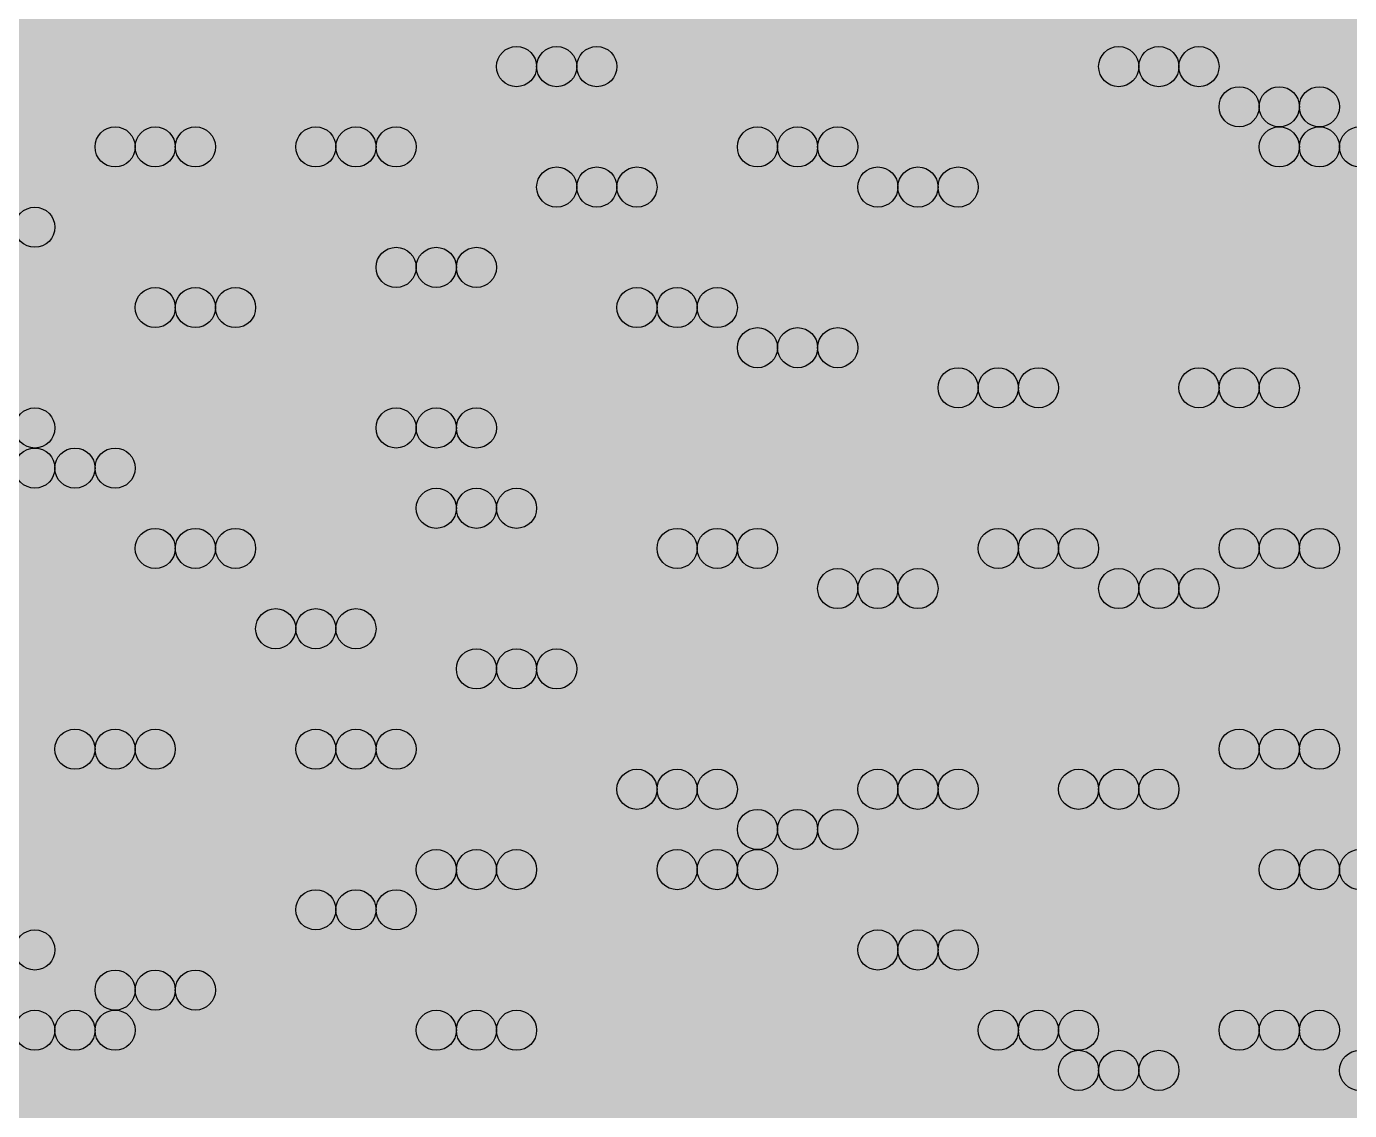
# Model space of a CAD drawing. Header units: millimetres. Extents: x 0 to 137, y 0 to 37.
# Drawn here: x 129.662 to 130.499, y 5.613 to 6.299 of the extents above; entities that cross this region are included whole.
import ezdxf

# ---------------------------------------------------------------- set-up
doc = ezdxf.new("R2010")
doc.units = ezdxf.units.MM
doc.layers.add('TopLayer', color=1, linetype='Continuous')
doc.layers.add('TopSolder', color=216, linetype='Continuous')

msp = doc.modelspace()

# ---------------------------------------------------------------- hatches: boundary and pattern name
at = {"layer": 'TopLayer'}
for points in [[(129.4638, 6.2865), (129.4638, 6.3119), (130.7846, 6.3119), (130.7846, 6.2865)], [(129.6416, 6.2611), (129.6416, 6.2865), (129.9972, 6.2865), (129.9972, 6.2611)], [(130.0226, 6.2611), (130.0226, 6.2865), (130.3782, 6.2865), (130.3782, 6.2611)], [(130.4036, 6.2611), (130.4036, 6.2865), (130.9878, 6.2865), (130.9878, 6.2611)], [(129.2606, 6.2357), (129.2606, 6.2611), (130.4544, 6.2611), (130.4544, 6.2357)], [(130.4798, 6.2357), (130.4798, 6.2611), (130.8862, 6.2611), (130.8862, 6.2357)], [(129.286, 6.2103), (129.286, 6.2357), (129.7432, 6.2357), (129.7432, 6.2103)], [(129.7686, 6.2103), (129.7686, 6.2357), (129.8702, 6.2357), (129.8702, 6.2103)], [(129.8956, 6.2103), (129.8956, 6.2357), (130.1496, 6.2357), (130.1496, 6.2103)], [(130.175, 6.2103), (130.175, 6.2357), (130.4798, 6.2357), (130.4798, 6.2103)], [(129.4892, 6.1849), (129.4892, 6.2103), (130.0226, 6.2103), (130.0226, 6.1849)], [(130.048, 6.1849), (130.048, 6.2103), (130.2258, 6.2103), (130.2258, 6.1849)], [(130.2512, 6.1849), (130.2512, 6.2103), (131.4196, 6.2103), (131.4196, 6.1849)], [(129.667, 6.1595), (129.667, 6.1849), (130.5814, 6.1849), (130.5814, 6.1595)], [(129.5908, 6.1341), (129.5908, 6.1595), (129.921, 6.1595), (129.921, 6.1341)], [(129.9464, 6.1341), (129.9464, 6.1595), (130.7592, 6.1595), (130.7592, 6.1341)], [(129.3114, 6.1087), (129.3114, 6.1341), (129.7686, 6.1341), (129.7686, 6.1087)], [(129.794, 6.1087), (129.794, 6.1341), (130.0734, 6.1341), (130.0734, 6.1087)], [(130.0988, 6.1087), (130.0988, 6.1341), (130.6322, 6.1341), (130.6322, 6.1087)], [(129.3876, 6.0833), (129.3876, 6.1087), (130.1496, 6.1087), (130.1496, 6.0833)], [(130.175, 6.0833), (130.175, 6.1087), (132.4356, 6.1087), (132.4356, 6.0833)], [(129.032, 6.0579), (129.032, 6.0833), (130.2766, 6.0833), (130.2766, 6.0579)], [(130.302, 6.0579), (130.302, 6.0833), (130.429, 6.0833), (130.429, 6.0579)], [(130.4544, 6.0579), (130.4544, 6.0833), (130.9624, 6.0833), (130.9624, 6.0579)], [(129.667, 6.0325), (129.667, 6.0579), (129.921, 6.0579), (129.921, 6.0325)], [(129.9464, 6.0325), (129.9464, 6.0579), (131.2164, 6.0579), (131.2164, 6.0325)], [(128.6764, 6.0071), (128.6764, 6.0325), (129.6924, 6.0325), (129.6924, 6.0071)], [(129.7178, 6.0071), (129.7178, 6.0325), (130.81, 6.0325), (130.81, 6.0071)], [(128.524, 5.9817), (128.524, 6.0071), (129.9464, 6.0071), (129.9464, 5.9817)], [(129.9718, 5.9817), (129.9718, 6.0071), (131.5212, 6.0071), (131.5212, 5.9817)], [(129.54, 5.9563), (129.54, 5.9817), (129.7686, 5.9817), (129.7686, 5.9563)], [(129.794, 5.9563), (129.794, 5.9817), (130.0988, 5.9817), (130.0988, 5.9563)], [(130.1242, 5.9563), (130.1242, 5.9817), (130.302, 5.9817), (130.302, 5.9563)], [(130.3274, 5.9563), (130.3274, 5.9817), (130.4544, 5.9817), (130.4544, 5.9563)], [(130.4798, 5.9563), (130.4798, 5.9817), (130.8862, 5.9817), (130.8862, 5.9563)], [(129.4638, 5.9309), (129.4638, 5.9563), (130.2004, 5.9563), (130.2004, 5.9309)], [(130.2258, 5.9309), (130.2258, 5.9563), (130.3782, 5.9563), (130.3782, 5.9309)], [(130.4036, 5.9309), (130.4036, 5.9563), (130.556, 5.9563), (130.556, 5.9309)], [(128.5748, 5.9055), (128.5748, 5.9309), (129.8448, 5.9309), (129.8448, 5.9055)], [(129.8702, 5.9055), (129.8702, 5.9309), (132.334, 5.9309), (132.334, 5.9055)], [(129.3114, 5.8801), (129.3114, 5.9055), (129.9718, 5.9055), (129.9718, 5.8801)], [(129.9972, 5.8801), (129.9972, 5.9055), (130.7592, 5.9055), (130.7592, 5.8801)], [(129.6416, 5.8547), (129.6416, 5.8801), (131.5466, 5.8801), (131.5466, 5.8547)], [(128.6256, 5.8293), (128.6256, 5.8547), (129.7178, 5.8547), (129.7178, 5.8293)], [(129.7432, 5.8293), (129.7432, 5.8547), (129.8702, 5.8547), (129.8702, 5.8293)], [(129.8956, 5.8293), (129.8956, 5.8547), (130.4544, 5.8547), (130.4544, 5.8293)], [(130.4798, 5.8293), (130.4798, 5.8547), (132.207, 5.8547), (132.207, 5.8293)], [(128.651, 5.8039), (128.651, 5.8293), (130.0734, 5.8293), (130.0734, 5.8039)], [(130.0988, 5.8039), (130.0988, 5.8293), (130.2258, 5.8293), (130.2258, 5.8039)], [(130.2512, 5.8039), (130.2512, 5.8293), (130.3528, 5.8293), (130.3528, 5.8039)], [(130.3782, 5.8039), (130.3782, 5.8293), (130.6068, 5.8293), (130.6068, 5.8039)], [(128.905, 5.7785), (128.905, 5.8039), (130.1496, 5.8039), (130.1496, 5.7785)], [(130.175, 5.7785), (130.175, 5.8039), (130.6576, 5.8039), (130.6576, 5.7785)], [(129.3622, 5.7531), (129.3622, 5.7785), (129.9464, 5.7785), (129.9464, 5.7531)], [(129.9718, 5.7531), (129.9718, 5.7785), (130.0988, 5.7785), (130.0988, 5.7531)], [(130.1242, 5.7531), (130.1242, 5.7785), (130.4798, 5.7785), (130.4798, 5.7531)], [(129.6162, 5.7277), (129.6162, 5.7531), (129.8702, 5.7531), (129.8702, 5.7277)], [(129.8956, 5.7277), (129.8956, 5.7531), (130.7084, 5.7531), (130.7084, 5.7277)], [(129.667, 5.7023), (129.667, 5.7277), (130.2258, 5.7277), (130.2258, 5.7023)], [(130.2512, 5.7023), (130.2512, 5.7277), (130.7846, 5.7277), (130.7846, 5.7023)], [(129.5146, 5.6769), (129.5146, 5.7023), (129.7432, 5.7023), (129.7432, 5.6769)], [(129.7686, 5.6769), (129.7686, 5.7023), (130.8354, 5.7023), (130.8354, 5.6769)], [(128.778, 5.6515), (128.778, 5.6769), (129.6924, 5.6769), (129.6924, 5.6515)], [(129.7178, 5.6515), (129.7178, 5.6769), (129.9464, 5.6769), (129.9464, 5.6515)], [(129.9718, 5.6515), (129.9718, 5.6769), (130.302, 5.6769), (130.302, 5.6515)], [(130.3274, 5.6515), (130.3274, 5.6769), (130.4544, 5.6769), (130.4544, 5.6515)], [(130.4798, 5.6515), (130.4798, 5.6769), (131.0894, 5.6769), (131.0894, 5.6515)], [(128.8796, 5.6261), (128.8796, 5.6515), (130.3528, 5.6515), (130.3528, 5.6261)], [(130.3782, 5.6261), (130.3782, 5.6515), (130.5306, 5.6515), (130.5306, 5.6261)], [(129.032, 5.6007), (129.032, 5.6261), (130.6068, 5.6261), (130.6068, 5.6007)]]:
    msp.add_hatch(color=1, dxfattribs=at).paths.add_polyline_path(points)
h = msp.add_hatch(color=1, dxfattribs=at)
edge = h.paths.add_edge_path()
edge.add_arc((129.9972, 6.2738), 0.0127, 0, 360)
h = msp.add_hatch(color=1, dxfattribs=at)
edge = h.paths.add_edge_path()
edge.add_arc((130.0226, 6.2738), 0.0127, 0, 360)
h = msp.add_hatch(color=1, dxfattribs=at)
edge = h.paths.add_edge_path()
edge.add_arc((130.3782, 6.2738), 0.0127, 0, 360)
h = msp.add_hatch(color=1, dxfattribs=at)
edge = h.paths.add_edge_path()
edge.add_arc((130.4036, 6.2738), 0.0127, 0, 360)
h = msp.add_hatch(color=1, dxfattribs=at)
edge = h.paths.add_edge_path()
edge.add_arc((130.4544, 6.2484), 0.0127, 0, 360)
h = msp.add_hatch(color=1, dxfattribs=at)
edge = h.paths.add_edge_path()
edge.add_arc((130.4798, 6.2484), 0.0127, 0, 360)
h = msp.add_hatch(color=1, dxfattribs=at)
edge = h.paths.add_edge_path()
edge.add_arc((129.7432, 6.223), 0.0127, 0, 360)
h = msp.add_hatch(color=1, dxfattribs=at)
edge = h.paths.add_edge_path()
edge.add_arc((129.7686, 6.223), 0.0127, 0, 360)
h = msp.add_hatch(color=1, dxfattribs=at)
edge = h.paths.add_edge_path()
edge.add_arc((129.8702, 6.223), 0.0127, 0, 360)
h = msp.add_hatch(color=1, dxfattribs=at)
edge = h.paths.add_edge_path()
edge.add_arc((129.8956, 6.223), 0.0127, 0, 360)
h = msp.add_hatch(color=1, dxfattribs=at)
edge = h.paths.add_edge_path()
edge.add_arc((130.1496, 6.223), 0.0127, 0, 360)
h = msp.add_hatch(color=1, dxfattribs=at)
edge = h.paths.add_edge_path()
edge.add_arc((130.175, 6.223), 0.0127, 0, 360)
h = msp.add_hatch(color=1, dxfattribs=at)
edge = h.paths.add_edge_path()
edge.add_arc((130.4798, 6.223), 0.0127, 0, 360)
h = msp.add_hatch(color=1, dxfattribs=at)
edge = h.paths.add_edge_path()
edge.add_arc((130.5052, 6.223), 0.0127, 0, 360)
h = msp.add_hatch(color=1, dxfattribs=at)
edge = h.paths.add_edge_path()
edge.add_arc((130.0226, 6.1976), 0.0127, 0, 360)
h = msp.add_hatch(color=1, dxfattribs=at)
edge = h.paths.add_edge_path()
edge.add_arc((130.048, 6.1976), 0.0127, 0, 360)
h = msp.add_hatch(color=1, dxfattribs=at)
edge = h.paths.add_edge_path()
edge.add_arc((130.2258, 6.1976), 0.0127, 0, 360)
h = msp.add_hatch(color=1, dxfattribs=at)
edge = h.paths.add_edge_path()
edge.add_arc((130.2512, 6.1976), 0.0127, 0, 360)
h = msp.add_hatch(color=1, dxfattribs=at)
edge = h.paths.add_edge_path()
edge.add_arc((129.667, 6.1722), 0.0127, 0, 360)
h = msp.add_hatch(color=1, dxfattribs=at)
edge = h.paths.add_edge_path()
edge.add_arc((129.921, 6.1468), 0.0127, 0, 360)
h = msp.add_hatch(color=1, dxfattribs=at)
edge = h.paths.add_edge_path()
edge.add_arc((129.9464, 6.1468), 0.0127, 0, 360)
h = msp.add_hatch(color=1, dxfattribs=at)
edge = h.paths.add_edge_path()
edge.add_arc((129.7686, 6.1214), 0.0127, 0, 360)
h = msp.add_hatch(color=1, dxfattribs=at)
edge = h.paths.add_edge_path()
edge.add_arc((129.794, 6.1214), 0.0127, 0, 360)
h = msp.add_hatch(color=1, dxfattribs=at)
edge = h.paths.add_edge_path()
edge.add_arc((130.0734, 6.1214), 0.0127, 0, 360)
h = msp.add_hatch(color=1, dxfattribs=at)
edge = h.paths.add_edge_path()
edge.add_arc((130.0988, 6.1214), 0.0127, 0, 360)
h = msp.add_hatch(color=1, dxfattribs=at)
edge = h.paths.add_edge_path()
edge.add_arc((130.1496, 6.096), 0.0127, 0, 360)
h = msp.add_hatch(color=1, dxfattribs=at)
edge = h.paths.add_edge_path()
edge.add_arc((130.175, 6.096), 0.0127, 0, 360)
h = msp.add_hatch(color=1, dxfattribs=at)
edge = h.paths.add_edge_path()
edge.add_arc((130.2766, 6.0706), 0.0127, 0, 360)
h = msp.add_hatch(color=1, dxfattribs=at)
edge = h.paths.add_edge_path()
edge.add_arc((130.302, 6.0706), 0.0127, 0, 360)
h = msp.add_hatch(color=1, dxfattribs=at)
edge = h.paths.add_edge_path()
edge.add_arc((130.429, 6.0706), 0.0127, 0, 360)
h = msp.add_hatch(color=1, dxfattribs=at)
edge = h.paths.add_edge_path()
edge.add_arc((130.4544, 6.0706), 0.0127, 0, 360)
h = msp.add_hatch(color=1, dxfattribs=at)
edge = h.paths.add_edge_path()
edge.add_arc((129.667, 6.0452), 0.0127, 0, 360)
h = msp.add_hatch(color=1, dxfattribs=at)
edge = h.paths.add_edge_path()
edge.add_arc((129.921, 6.0452), 0.0127, 0, 360)
h = msp.add_hatch(color=1, dxfattribs=at)
edge = h.paths.add_edge_path()
edge.add_arc((129.9464, 6.0452), 0.0127, 0, 360)
h = msp.add_hatch(color=1, dxfattribs=at)
edge = h.paths.add_edge_path()
edge.add_arc((129.6924, 6.0198), 0.0127, 0, 360)
h = msp.add_hatch(color=1, dxfattribs=at)
edge = h.paths.add_edge_path()
edge.add_arc((129.7178, 6.0198), 0.0127, 0, 360)
h = msp.add_hatch(color=1, dxfattribs=at)
edge = h.paths.add_edge_path()
edge.add_arc((129.9464, 5.9944), 0.0127, 0, 360)
h = msp.add_hatch(color=1, dxfattribs=at)
edge = h.paths.add_edge_path()
edge.add_arc((129.9718, 5.9944), 0.0127, 0, 360)
h = msp.add_hatch(color=1, dxfattribs=at)
edge = h.paths.add_edge_path()
edge.add_arc((129.7686, 5.969), 0.0127, 0, 360)
h = msp.add_hatch(color=1, dxfattribs=at)
edge = h.paths.add_edge_path()
edge.add_arc((129.794, 5.969), 0.0127, 0, 360)
h = msp.add_hatch(color=1, dxfattribs=at)
edge = h.paths.add_edge_path()
edge.add_arc((130.0988, 5.969), 0.0127, 0, 360)
h = msp.add_hatch(color=1, dxfattribs=at)
edge = h.paths.add_edge_path()
edge.add_arc((130.1242, 5.969), 0.0127, 0, 360)
h = msp.add_hatch(color=1, dxfattribs=at)
edge = h.paths.add_edge_path()
edge.add_arc((130.302, 5.969), 0.0127, 0, 360)
h = msp.add_hatch(color=1, dxfattribs=at)
edge = h.paths.add_edge_path()
edge.add_arc((130.3274, 5.969), 0.0127, 0, 360)
h = msp.add_hatch(color=1, dxfattribs=at)
edge = h.paths.add_edge_path()
edge.add_arc((130.4544, 5.969), 0.0127, 0, 360)
h = msp.add_hatch(color=1, dxfattribs=at)
edge = h.paths.add_edge_path()
edge.add_arc((130.4798, 5.969), 0.0127, 0, 360)
h = msp.add_hatch(color=1, dxfattribs=at)
edge = h.paths.add_edge_path()
edge.add_arc((130.2004, 5.9436), 0.0127, 0, 360)
h = msp.add_hatch(color=1, dxfattribs=at)
edge = h.paths.add_edge_path()
edge.add_arc((130.2258, 5.9436), 0.0127, 0, 360)
h = msp.add_hatch(color=1, dxfattribs=at)
edge = h.paths.add_edge_path()
edge.add_arc((130.3782, 5.9436), 0.0127, 0, 360)
h = msp.add_hatch(color=1, dxfattribs=at)
edge = h.paths.add_edge_path()
edge.add_arc((130.4036, 5.9436), 0.0127, 0, 360)
h = msp.add_hatch(color=1, dxfattribs=at)
edge = h.paths.add_edge_path()
edge.add_arc((129.8448, 5.9182), 0.0127, 0, 360)
h = msp.add_hatch(color=1, dxfattribs=at)
edge = h.paths.add_edge_path()
edge.add_arc((129.8702, 5.9182), 0.0127, 0, 360)
h = msp.add_hatch(color=1, dxfattribs=at)
edge = h.paths.add_edge_path()
edge.add_arc((129.9718, 5.8928), 0.0127, 0, 360)
h = msp.add_hatch(color=1, dxfattribs=at)
edge = h.paths.add_edge_path()
edge.add_arc((129.9972, 5.8928), 0.0127, 0, 360)
h = msp.add_hatch(color=1, dxfattribs=at)
edge = h.paths.add_edge_path()
edge.add_arc((129.7178, 5.842), 0.0127, 0, 360)
h = msp.add_hatch(color=1, dxfattribs=at)
edge = h.paths.add_edge_path()
edge.add_arc((129.7432, 5.842), 0.0127, 0, 360)
h = msp.add_hatch(color=1, dxfattribs=at)
edge = h.paths.add_edge_path()
edge.add_arc((129.8702, 5.842), 0.0127, 0, 360)
h = msp.add_hatch(color=1, dxfattribs=at)
edge = h.paths.add_edge_path()
edge.add_arc((129.8956, 5.842), 0.0127, 0, 360)
h = msp.add_hatch(color=1, dxfattribs=at)
edge = h.paths.add_edge_path()
edge.add_arc((130.4544, 5.842), 0.0127, 0, 360)
h = msp.add_hatch(color=1, dxfattribs=at)
edge = h.paths.add_edge_path()
edge.add_arc((130.4798, 5.842), 0.0127, 0, 360)
h = msp.add_hatch(color=1, dxfattribs=at)
edge = h.paths.add_edge_path()
edge.add_arc((130.0734, 5.8166), 0.0127, 0, 360)
h = msp.add_hatch(color=1, dxfattribs=at)
edge = h.paths.add_edge_path()
edge.add_arc((130.0988, 5.8166), 0.0127, 0, 360)
h = msp.add_hatch(color=1, dxfattribs=at)
edge = h.paths.add_edge_path()
edge.add_arc((130.2258, 5.8166), 0.0127, 0, 360)
h = msp.add_hatch(color=1, dxfattribs=at)
edge = h.paths.add_edge_path()
edge.add_arc((130.2512, 5.8166), 0.0127, 0, 360)
h = msp.add_hatch(color=1, dxfattribs=at)
edge = h.paths.add_edge_path()
edge.add_arc((130.3528, 5.8166), 0.0127, 0, 360)
h = msp.add_hatch(color=1, dxfattribs=at)
edge = h.paths.add_edge_path()
edge.add_arc((130.3782, 5.8166), 0.0127, 0, 360)
h = msp.add_hatch(color=1, dxfattribs=at)
edge = h.paths.add_edge_path()
edge.add_arc((130.1496, 5.7912), 0.0127, 0, 360)
h = msp.add_hatch(color=1, dxfattribs=at)
edge = h.paths.add_edge_path()
edge.add_arc((130.175, 5.7912), 0.0127, 0, 360)
h = msp.add_hatch(color=1, dxfattribs=at)
edge = h.paths.add_edge_path()
edge.add_arc((129.9464, 5.7658), 0.0127, 0, 360)
h = msp.add_hatch(color=1, dxfattribs=at)
edge = h.paths.add_edge_path()
edge.add_arc((129.9718, 5.7658), 0.0127, 0, 360)
h = msp.add_hatch(color=1, dxfattribs=at)
edge = h.paths.add_edge_path()
edge.add_arc((130.0988, 5.7658), 0.0127, 0, 360)
h = msp.add_hatch(color=1, dxfattribs=at)
edge = h.paths.add_edge_path()
edge.add_arc((130.1242, 5.7658), 0.0127, 0, 360)
h = msp.add_hatch(color=1, dxfattribs=at)
edge = h.paths.add_edge_path()
edge.add_arc((130.4798, 5.7658), 0.0127, 0, 360)
h = msp.add_hatch(color=1, dxfattribs=at)
edge = h.paths.add_edge_path()
edge.add_arc((130.5052, 5.7658), 0.0127, 0, 360)
h = msp.add_hatch(color=1, dxfattribs=at)
edge = h.paths.add_edge_path()
edge.add_arc((129.8702, 5.7404), 0.0127, 0, 360)
h = msp.add_hatch(color=1, dxfattribs=at)
edge = h.paths.add_edge_path()
edge.add_arc((129.8956, 5.7404), 0.0127, 0, 360)
h = msp.add_hatch(color=1, dxfattribs=at)
edge = h.paths.add_edge_path()
edge.add_arc((129.667, 5.715), 0.0127, 0, 360)
h = msp.add_hatch(color=1, dxfattribs=at)
edge = h.paths.add_edge_path()
edge.add_arc((130.2258, 5.715), 0.0127, 0, 360)
h = msp.add_hatch(color=1, dxfattribs=at)
edge = h.paths.add_edge_path()
edge.add_arc((130.2512, 5.715), 0.0127, 0, 360)
h = msp.add_hatch(color=1, dxfattribs=at)
edge = h.paths.add_edge_path()
edge.add_arc((129.7432, 5.6896), 0.0127, 0, 360)
h = msp.add_hatch(color=1, dxfattribs=at)
edge = h.paths.add_edge_path()
edge.add_arc((129.7686, 5.6896), 0.0127, 0, 360)
h = msp.add_hatch(color=1, dxfattribs=at)
edge = h.paths.add_edge_path()
edge.add_arc((129.6924, 5.6642), 0.0127, 0, 360)
h = msp.add_hatch(color=1, dxfattribs=at)
edge = h.paths.add_edge_path()
edge.add_arc((129.7178, 5.6642), 0.0127, 0, 360)
h = msp.add_hatch(color=1, dxfattribs=at)
edge = h.paths.add_edge_path()
edge.add_arc((129.9464, 5.6642), 0.0127, 0, 360)
h = msp.add_hatch(color=1, dxfattribs=at)
edge = h.paths.add_edge_path()
edge.add_arc((129.9718, 5.6642), 0.0127, 0, 360)
h = msp.add_hatch(color=1, dxfattribs=at)
edge = h.paths.add_edge_path()
edge.add_arc((130.302, 5.6642), 0.0127, 0, 360)
h = msp.add_hatch(color=1, dxfattribs=at)
edge = h.paths.add_edge_path()
edge.add_arc((130.3274, 5.6642), 0.0127, 0, 360)
h = msp.add_hatch(color=1, dxfattribs=at)
edge = h.paths.add_edge_path()
edge.add_arc((130.4544, 5.6642), 0.0127, 0, 360)
h = msp.add_hatch(color=1, dxfattribs=at)
edge = h.paths.add_edge_path()
edge.add_arc((130.4798, 5.6642), 0.0127, 0, 360)
h = msp.add_hatch(color=1, dxfattribs=at)
edge = h.paths.add_edge_path()
edge.add_arc((130.3528, 5.6388), 0.0127, 0, 360)
h = msp.add_hatch(color=1, dxfattribs=at)
edge = h.paths.add_edge_path()
edge.add_arc((130.3782, 5.6388), 0.0127, 0, 360)
at = {"layer": 'TopSolder'}
for points in [[(129.4384, 6.2865), (129.4384, 6.3119), (130.7592, 6.3119), (130.7592, 6.2865)], [(129.6162, 6.2611), (129.6162, 6.2865), (129.9718, 6.2865), (129.9718, 6.2611)], [(129.9972, 6.2611), (129.9972, 6.2865), (130.3528, 6.2865), (130.3528, 6.2611)], [(130.3782, 6.2611), (130.3782, 6.2865), (130.9624, 6.2865), (130.9624, 6.2611)], [(129.2352, 6.2357), (129.2352, 6.2611), (130.429, 6.2611), (130.429, 6.2357)], [(130.4544, 6.2357), (130.4544, 6.2611), (130.8608, 6.2611), (130.8608, 6.2357)], [(129.2606, 6.2103), (129.2606, 6.2357), (129.7178, 6.2357), (129.7178, 6.2103)], [(129.7432, 6.2103), (129.7432, 6.2357), (129.8448, 6.2357), (129.8448, 6.2103)], [(129.8702, 6.2103), (129.8702, 6.2357), (130.1242, 6.2357), (130.1242, 6.2103)], [(130.1496, 6.2103), (130.1496, 6.2357), (130.4544, 6.2357), (130.4544, 6.2103)], [(130.4798, 6.2103), (130.4798, 6.2357), (130.6322, 6.2357), (130.6322, 6.2103)], [(129.4638, 6.1849), (129.4638, 6.2103), (129.9972, 6.2103), (129.9972, 6.1849)], [(130.0226, 6.1849), (130.0226, 6.2103), (130.2004, 6.2103), (130.2004, 6.1849)], [(130.2258, 6.1849), (130.2258, 6.2103), (131.3942, 6.2103), (131.3942, 6.1849)], [(129.6416, 6.1595), (129.6416, 6.1849), (130.556, 6.1849), (130.556, 6.1595)], [(129.5654, 6.1341), (129.5654, 6.1595), (129.8956, 6.1595), (129.8956, 6.1341)], [(129.921, 6.1341), (129.921, 6.1595), (130.7338, 6.1595), (130.7338, 6.1341)], [(129.286, 6.1087), (129.286, 6.1341), (129.7432, 6.1341), (129.7432, 6.1087)], [(129.7686, 6.1087), (129.7686, 6.1341), (130.048, 6.1341), (130.048, 6.1087)], [(130.0734, 6.1087), (130.0734, 6.1341), (130.6068, 6.1341), (130.6068, 6.1087)], [(129.3622, 6.0833), (129.3622, 6.1087), (130.1242, 6.1087), (130.1242, 6.0833)], [(130.1496, 6.0833), (130.1496, 6.1087), (132.4102, 6.1087), (132.4102, 6.0833)], [(129.0066, 6.0579), (129.0066, 6.0833), (130.2512, 6.0833), (130.2512, 6.0579)], [(130.2766, 6.0579), (130.2766, 6.0833), (130.4036, 6.0833), (130.4036, 6.0579)], [(130.429, 6.0579), (130.429, 6.0833), (130.937, 6.0833), (130.937, 6.0579)], [(129.6416, 6.0325), (129.6416, 6.0579), (129.8956, 6.0579), (129.8956, 6.0325)], [(129.921, 6.0325), (129.921, 6.0579), (131.191, 6.0579), (131.191, 6.0325)], [(128.651, 6.0071), (128.651, 6.0325), (129.667, 6.0325), (129.667, 6.0071)], [(129.6924, 6.0071), (129.6924, 6.0325), (130.7846, 6.0325), (130.7846, 6.0071)], [(128.4986, 5.9817), (128.4986, 6.0071), (129.921, 6.0071), (129.921, 5.9817)], [(129.9464, 5.9817), (129.9464, 6.0071), (131.4958, 6.0071), (131.4958, 5.9817)], [(129.5146, 5.9563), (129.5146, 5.9817), (129.7432, 5.9817), (129.7432, 5.9563)], [(129.7686, 5.9563), (129.7686, 5.9817), (130.0734, 5.9817), (130.0734, 5.9563)], [(130.0988, 5.9563), (130.0988, 5.9817), (130.2766, 5.9817), (130.2766, 5.9563)], [(130.302, 5.9563), (130.302, 5.9817), (130.429, 5.9817), (130.429, 5.9563)], [(130.4544, 5.9563), (130.4544, 5.9817), (130.8608, 5.9817), (130.8608, 5.9563)], [(129.4384, 5.9309), (129.4384, 5.9563), (130.175, 5.9563), (130.175, 5.9309)], [(130.2004, 5.9309), (130.2004, 5.9563), (130.3528, 5.9563), (130.3528, 5.9309)], [(130.3782, 5.9309), (130.3782, 5.9563), (130.5306, 5.9563), (130.5306, 5.9309)], [(128.5494, 5.9055), (128.5494, 5.9309), (129.8194, 5.9309), (129.8194, 5.9055)], [(129.8448, 5.9055), (129.8448, 5.9309), (132.3086, 5.9309), (132.3086, 5.9055)], [(129.286, 5.8801), (129.286, 5.9055), (129.9464, 5.9055), (129.9464, 5.8801)], [(129.9718, 5.8801), (129.9718, 5.9055), (130.7338, 5.9055), (130.7338, 5.8801)], [(129.6162, 5.8547), (129.6162, 5.8801), (131.5212, 5.8801), (131.5212, 5.8547)], [(128.6002, 5.8293), (128.6002, 5.8547), (129.6924, 5.8547), (129.6924, 5.8293)], [(129.7178, 5.8293), (129.7178, 5.8547), (129.8448, 5.8547), (129.8448, 5.8293)], [(129.8702, 5.8293), (129.8702, 5.8547), (130.429, 5.8547), (130.429, 5.8293)], [(130.4544, 5.8293), (130.4544, 5.8547), (132.1816, 5.8547), (132.1816, 5.8293)], [(128.6256, 5.8039), (128.6256, 5.8293), (130.048, 5.8293), (130.048, 5.8039)], [(130.0734, 5.8039), (130.0734, 5.8293), (130.2004, 5.8293), (130.2004, 5.8039)], [(130.2258, 5.8039), (130.2258, 5.8293), (130.3274, 5.8293), (130.3274, 5.8039)], [(130.3528, 5.8039), (130.3528, 5.8293), (130.5814, 5.8293), (130.5814, 5.8039)], [(128.8796, 5.7785), (128.8796, 5.8039), (130.1242, 5.8039), (130.1242, 5.7785)], [(130.1496, 5.7785), (130.1496, 5.8039), (130.6322, 5.8039), (130.6322, 5.7785)], [(129.3368, 5.7531), (129.3368, 5.7785), (129.921, 5.7785), (129.921, 5.7531)], [(129.9464, 5.7531), (129.9464, 5.7785), (130.0734, 5.7785), (130.0734, 5.7531)], [(130.0988, 5.7531), (130.0988, 5.7785), (130.4544, 5.7785), (130.4544, 5.7531)], [(130.4798, 5.7531), (130.4798, 5.7785), (131.3942, 5.7785), (131.3942, 5.7531)], [(129.5908, 5.7277), (129.5908, 5.7531), (129.8448, 5.7531), (129.8448, 5.7277)], [(129.8702, 5.7277), (129.8702, 5.7531), (130.683, 5.7531), (130.683, 5.7277)], [(129.6416, 5.7023), (129.6416, 5.7277), (130.2004, 5.7277), (130.2004, 5.7023)], [(130.2258, 5.7023), (130.2258, 5.7277), (130.7592, 5.7277), (130.7592, 5.7023)], [(129.4892, 5.6769), (129.4892, 5.7023), (129.7178, 5.7023), (129.7178, 5.6769)], [(129.7432, 5.6769), (129.7432, 5.7023), (130.81, 5.7023), (130.81, 5.6769)], [(128.7526, 5.6515), (128.7526, 5.6769), (129.667, 5.6769), (129.667, 5.6515)], [(129.6924, 5.6515), (129.6924, 5.6769), (129.921, 5.6769), (129.921, 5.6515)], [(129.9464, 5.6515), (129.9464, 5.6769), (130.2766, 5.6769), (130.2766, 5.6515)], [(130.302, 5.6515), (130.302, 5.6769), (130.429, 5.6769), (130.429, 5.6515)], [(130.4544, 5.6515), (130.4544, 5.6769), (131.064, 5.6769), (131.064, 5.6515)], [(128.8542, 5.6261), (128.8542, 5.6515), (130.3274, 5.6515), (130.3274, 5.6261)], [(130.3528, 5.6261), (130.3528, 5.6515), (130.5052, 5.6515), (130.5052, 5.6261)], [(129.0066, 5.6007), (129.0066, 5.6261), (130.5814, 5.6261), (130.5814, 5.6007)]]:
    msp.add_hatch(color=216, dxfattribs=at).paths.add_polyline_path(points)
h = msp.add_hatch(color=216, dxfattribs=at)
edge = h.paths.add_edge_path()
edge.add_arc((129.9718, 6.2738), 0.0127, 0, 360)
h = msp.add_hatch(color=216, dxfattribs=at)
edge = h.paths.add_edge_path()
edge.add_arc((129.9972, 6.2738), 0.0127, 0, 360)
h = msp.add_hatch(color=216, dxfattribs=at)
edge = h.paths.add_edge_path()
edge.add_arc((130.3528, 6.2738), 0.0127, 0, 360)
h = msp.add_hatch(color=216, dxfattribs=at)
edge = h.paths.add_edge_path()
edge.add_arc((130.3782, 6.2738), 0.0127, 0, 360)
h = msp.add_hatch(color=216, dxfattribs=at)
edge = h.paths.add_edge_path()
edge.add_arc((130.429, 6.2484), 0.0127, 0, 360)
h = msp.add_hatch(color=216, dxfattribs=at)
edge = h.paths.add_edge_path()
edge.add_arc((130.4544, 6.2484), 0.0127, 0, 360)
h = msp.add_hatch(color=216, dxfattribs=at)
edge = h.paths.add_edge_path()
edge.add_arc((129.7178, 6.223), 0.0127, 0, 360)
h = msp.add_hatch(color=216, dxfattribs=at)
edge = h.paths.add_edge_path()
edge.add_arc((129.7432, 6.223), 0.0127, 0, 360)
h = msp.add_hatch(color=216, dxfattribs=at)
edge = h.paths.add_edge_path()
edge.add_arc((129.8448, 6.223), 0.0127, 0, 360)
h = msp.add_hatch(color=216, dxfattribs=at)
edge = h.paths.add_edge_path()
edge.add_arc((129.8702, 6.223), 0.0127, 0, 360)
h = msp.add_hatch(color=216, dxfattribs=at)
edge = h.paths.add_edge_path()
edge.add_arc((130.1242, 6.223), 0.0127, 0, 360)
h = msp.add_hatch(color=216, dxfattribs=at)
edge = h.paths.add_edge_path()
edge.add_arc((130.1496, 6.223), 0.0127, 0, 360)
h = msp.add_hatch(color=216, dxfattribs=at)
edge = h.paths.add_edge_path()
edge.add_arc((130.4544, 6.223), 0.0127, 0, 360)
h = msp.add_hatch(color=216, dxfattribs=at)
edge = h.paths.add_edge_path()
edge.add_arc((130.4798, 6.223), 0.0127, 0, 360)
h = msp.add_hatch(color=216, dxfattribs=at)
edge = h.paths.add_edge_path()
edge.add_arc((129.9972, 6.1976), 0.0127, 0, 360)
h = msp.add_hatch(color=216, dxfattribs=at)
edge = h.paths.add_edge_path()
edge.add_arc((130.0226, 6.1976), 0.0127, 0, 360)
h = msp.add_hatch(color=216, dxfattribs=at)
edge = h.paths.add_edge_path()
edge.add_arc((130.2004, 6.1976), 0.0127, 0, 360)
h = msp.add_hatch(color=216, dxfattribs=at)
edge = h.paths.add_edge_path()
edge.add_arc((130.2258, 6.1976), 0.0127, 0, 360)
h = msp.add_hatch(color=216, dxfattribs=at)
edge = h.paths.add_edge_path()
edge.add_arc((129.8956, 6.1468), 0.0127, 0, 360)
h = msp.add_hatch(color=216, dxfattribs=at)
edge = h.paths.add_edge_path()
edge.add_arc((129.921, 6.1468), 0.0127, 0, 360)
h = msp.add_hatch(color=216, dxfattribs=at)
edge = h.paths.add_edge_path()
edge.add_arc((129.7432, 6.1214), 0.0127, 0, 360)
h = msp.add_hatch(color=216, dxfattribs=at)
edge = h.paths.add_edge_path()
edge.add_arc((129.7686, 6.1214), 0.0127, 0, 360)
h = msp.add_hatch(color=216, dxfattribs=at)
edge = h.paths.add_edge_path()
edge.add_arc((130.048, 6.1214), 0.0127, 0, 360)
h = msp.add_hatch(color=216, dxfattribs=at)
edge = h.paths.add_edge_path()
edge.add_arc((130.0734, 6.1214), 0.0127, 0, 360)
h = msp.add_hatch(color=216, dxfattribs=at)
edge = h.paths.add_edge_path()
edge.add_arc((130.1242, 6.096), 0.0127, 0, 360)
h = msp.add_hatch(color=216, dxfattribs=at)
edge = h.paths.add_edge_path()
edge.add_arc((130.1496, 6.096), 0.0127, 0, 360)
h = msp.add_hatch(color=216, dxfattribs=at)
edge = h.paths.add_edge_path()
edge.add_arc((130.2512, 6.0706), 0.0127, 0, 360)
h = msp.add_hatch(color=216, dxfattribs=at)
edge = h.paths.add_edge_path()
edge.add_arc((130.2766, 6.0706), 0.0127, 0, 360)
h = msp.add_hatch(color=216, dxfattribs=at)
edge = h.paths.add_edge_path()
edge.add_arc((130.4036, 6.0706), 0.0127, 0, 360)
h = msp.add_hatch(color=216, dxfattribs=at)
edge = h.paths.add_edge_path()
edge.add_arc((130.429, 6.0706), 0.0127, 0, 360)
h = msp.add_hatch(color=216, dxfattribs=at)
edge = h.paths.add_edge_path()
edge.add_arc((129.8956, 6.0452), 0.0127, 0, 360)
h = msp.add_hatch(color=216, dxfattribs=at)
edge = h.paths.add_edge_path()
edge.add_arc((129.921, 6.0452), 0.0127, 0, 360)
h = msp.add_hatch(color=216, dxfattribs=at)
edge = h.paths.add_edge_path()
edge.add_arc((129.667, 6.0198), 0.0127, 0, 360)
h = msp.add_hatch(color=216, dxfattribs=at)
edge = h.paths.add_edge_path()
edge.add_arc((129.6924, 6.0198), 0.0127, 0, 360)
h = msp.add_hatch(color=216, dxfattribs=at)
edge = h.paths.add_edge_path()
edge.add_arc((129.921, 5.9944), 0.0127, 0, 360)
h = msp.add_hatch(color=216, dxfattribs=at)
edge = h.paths.add_edge_path()
edge.add_arc((129.9464, 5.9944), 0.0127, 0, 360)
h = msp.add_hatch(color=216, dxfattribs=at)
edge = h.paths.add_edge_path()
edge.add_arc((129.7432, 5.969), 0.0127, 0, 360)
h = msp.add_hatch(color=216, dxfattribs=at)
edge = h.paths.add_edge_path()
edge.add_arc((129.7686, 5.969), 0.0127, 0, 360)
h = msp.add_hatch(color=216, dxfattribs=at)
edge = h.paths.add_edge_path()
edge.add_arc((130.0734, 5.969), 0.0127, 0, 360)
h = msp.add_hatch(color=216, dxfattribs=at)
edge = h.paths.add_edge_path()
edge.add_arc((130.0988, 5.969), 0.0127, 0, 360)
h = msp.add_hatch(color=216, dxfattribs=at)
edge = h.paths.add_edge_path()
edge.add_arc((130.2766, 5.969), 0.0127, 0, 360)
h = msp.add_hatch(color=216, dxfattribs=at)
edge = h.paths.add_edge_path()
edge.add_arc((130.302, 5.969), 0.0127, 0, 360)
h = msp.add_hatch(color=216, dxfattribs=at)
edge = h.paths.add_edge_path()
edge.add_arc((130.429, 5.969), 0.0127, 0, 360)
h = msp.add_hatch(color=216, dxfattribs=at)
edge = h.paths.add_edge_path()
edge.add_arc((130.4544, 5.969), 0.0127, 0, 360)
h = msp.add_hatch(color=216, dxfattribs=at)
edge = h.paths.add_edge_path()
edge.add_arc((130.175, 5.9436), 0.0127, 0, 360)
h = msp.add_hatch(color=216, dxfattribs=at)
edge = h.paths.add_edge_path()
edge.add_arc((130.2004, 5.9436), 0.0127, 0, 360)
h = msp.add_hatch(color=216, dxfattribs=at)
edge = h.paths.add_edge_path()
edge.add_arc((130.3528, 5.9436), 0.0127, 0, 360)
h = msp.add_hatch(color=216, dxfattribs=at)
edge = h.paths.add_edge_path()
edge.add_arc((130.3782, 5.9436), 0.0127, 0, 360)
h = msp.add_hatch(color=216, dxfattribs=at)
edge = h.paths.add_edge_path()
edge.add_arc((129.8194, 5.9182), 0.0127, 0, 360)
h = msp.add_hatch(color=216, dxfattribs=at)
edge = h.paths.add_edge_path()
edge.add_arc((129.8448, 5.9182), 0.0127, 0, 360)
h = msp.add_hatch(color=216, dxfattribs=at)
edge = h.paths.add_edge_path()
edge.add_arc((129.9464, 5.8928), 0.0127, 0, 360)
h = msp.add_hatch(color=216, dxfattribs=at)
edge = h.paths.add_edge_path()
edge.add_arc((129.9718, 5.8928), 0.0127, 0, 360)
h = msp.add_hatch(color=216, dxfattribs=at)
edge = h.paths.add_edge_path()
edge.add_arc((129.6924, 5.842), 0.0127, 0, 360)
h = msp.add_hatch(color=216, dxfattribs=at)
edge = h.paths.add_edge_path()
edge.add_arc((129.7178, 5.842), 0.0127, 0, 360)
h = msp.add_hatch(color=216, dxfattribs=at)
edge = h.paths.add_edge_path()
edge.add_arc((129.8448, 5.842), 0.0127, 0, 360)
h = msp.add_hatch(color=216, dxfattribs=at)
edge = h.paths.add_edge_path()
edge.add_arc((129.8702, 5.842), 0.0127, 0, 360)
h = msp.add_hatch(color=216, dxfattribs=at)
edge = h.paths.add_edge_path()
edge.add_arc((130.429, 5.842), 0.0127, 0, 360)
h = msp.add_hatch(color=216, dxfattribs=at)
edge = h.paths.add_edge_path()
edge.add_arc((130.4544, 5.842), 0.0127, 0, 360)
h = msp.add_hatch(color=216, dxfattribs=at)
edge = h.paths.add_edge_path()
edge.add_arc((130.048, 5.8166), 0.0127, 0, 360)
h = msp.add_hatch(color=216, dxfattribs=at)
edge = h.paths.add_edge_path()
edge.add_arc((130.0734, 5.8166), 0.0127, 0, 360)
h = msp.add_hatch(color=216, dxfattribs=at)
edge = h.paths.add_edge_path()
edge.add_arc((130.2004, 5.8166), 0.0127, 0, 360)
h = msp.add_hatch(color=216, dxfattribs=at)
edge = h.paths.add_edge_path()
edge.add_arc((130.2258, 5.8166), 0.0127, 0, 360)
h = msp.add_hatch(color=216, dxfattribs=at)
edge = h.paths.add_edge_path()
edge.add_arc((130.3274, 5.8166), 0.0127, 0, 360)
h = msp.add_hatch(color=216, dxfattribs=at)
edge = h.paths.add_edge_path()
edge.add_arc((130.3528, 5.8166), 0.0127, 0, 360)
h = msp.add_hatch(color=216, dxfattribs=at)
edge = h.paths.add_edge_path()
edge.add_arc((130.1242, 5.7912), 0.0127, 0, 360)
h = msp.add_hatch(color=216, dxfattribs=at)
edge = h.paths.add_edge_path()
edge.add_arc((130.1496, 5.7912), 0.0127, 0, 360)
h = msp.add_hatch(color=216, dxfattribs=at)
edge = h.paths.add_edge_path()
edge.add_arc((129.921, 5.7658), 0.0127, 0, 360)
h = msp.add_hatch(color=216, dxfattribs=at)
edge = h.paths.add_edge_path()
edge.add_arc((129.9464, 5.7658), 0.0127, 0, 360)
h = msp.add_hatch(color=216, dxfattribs=at)
edge = h.paths.add_edge_path()
edge.add_arc((130.0734, 5.7658), 0.0127, 0, 360)
h = msp.add_hatch(color=216, dxfattribs=at)
edge = h.paths.add_edge_path()
edge.add_arc((130.0988, 5.7658), 0.0127, 0, 360)
h = msp.add_hatch(color=216, dxfattribs=at)
edge = h.paths.add_edge_path()
edge.add_arc((130.4544, 5.7658), 0.0127, 0, 360)
h = msp.add_hatch(color=216, dxfattribs=at)
edge = h.paths.add_edge_path()
edge.add_arc((130.4798, 5.7658), 0.0127, 0, 360)
h = msp.add_hatch(color=216, dxfattribs=at)
edge = h.paths.add_edge_path()
edge.add_arc((129.8448, 5.7404), 0.0127, 0, 360)
h = msp.add_hatch(color=216, dxfattribs=at)
edge = h.paths.add_edge_path()
edge.add_arc((129.8702, 5.7404), 0.0127, 0, 360)
h = msp.add_hatch(color=216, dxfattribs=at)
edge = h.paths.add_edge_path()
edge.add_arc((130.2004, 5.715), 0.0127, 0, 360)
h = msp.add_hatch(color=216, dxfattribs=at)
edge = h.paths.add_edge_path()
edge.add_arc((130.2258, 5.715), 0.0127, 0, 360)
h = msp.add_hatch(color=216, dxfattribs=at)
edge = h.paths.add_edge_path()
edge.add_arc((129.7178, 5.6896), 0.0127, 0, 360)
h = msp.add_hatch(color=216, dxfattribs=at)
edge = h.paths.add_edge_path()
edge.add_arc((129.7432, 5.6896), 0.0127, 0, 360)
h = msp.add_hatch(color=216, dxfattribs=at)
edge = h.paths.add_edge_path()
edge.add_arc((129.667, 5.6642), 0.0127, 0, 360)
h = msp.add_hatch(color=216, dxfattribs=at)
edge = h.paths.add_edge_path()
edge.add_arc((129.6924, 5.6642), 0.0127, 0, 360)
h = msp.add_hatch(color=216, dxfattribs=at)
edge = h.paths.add_edge_path()
edge.add_arc((129.921, 5.6642), 0.0127, 0, 360)
h = msp.add_hatch(color=216, dxfattribs=at)
edge = h.paths.add_edge_path()
edge.add_arc((129.9464, 5.6642), 0.0127, 0, 360)
h = msp.add_hatch(color=216, dxfattribs=at)
edge = h.paths.add_edge_path()
edge.add_arc((130.2766, 5.6642), 0.0127, 0, 360)
h = msp.add_hatch(color=216, dxfattribs=at)
edge = h.paths.add_edge_path()
edge.add_arc((130.302, 5.6642), 0.0127, 0, 360)
h = msp.add_hatch(color=216, dxfattribs=at)
edge = h.paths.add_edge_path()
edge.add_arc((130.429, 5.6642), 0.0127, 0, 360)
h = msp.add_hatch(color=216, dxfattribs=at)
edge = h.paths.add_edge_path()
edge.add_arc((130.4544, 5.6642), 0.0127, 0, 360)
h = msp.add_hatch(color=216, dxfattribs=at)
edge = h.paths.add_edge_path()
edge.add_arc((130.3274, 5.6388), 0.0127, 0, 360)
h = msp.add_hatch(color=216, dxfattribs=at)
edge = h.paths.add_edge_path()
edge.add_arc((130.3528, 5.6388), 0.0127, 0, 360)
h = msp.add_hatch(color=216, dxfattribs=at)
edge = h.paths.add_edge_path()
edge.add_arc((130.5052, 5.6388), 0.0127, 0, 360)

# ---------------------------------------------------------------- linework, layer by layer
at = {"layer": 'TopLayer'}
for centre in [(129.9972, 6.2738), (130.0226, 6.2738), (130.3782, 6.2738), (130.4036, 6.2738), (130.4544, 6.2484), (130.4798, 6.2484), (129.7432, 6.223), (129.7686, 6.223), (129.8702, 6.223), (129.8956, 6.223), (130.1496, 6.223), (130.175, 6.223), (130.4798, 6.223), (130.5052, 6.223), (130.0226, 6.1976), (130.048, 6.1976), (130.2258, 6.1976), (130.2512, 6.1976), (129.667, 6.1722), (129.921, 6.1468), (129.9464, 6.1468), (129.7686, 6.1214), (129.794, 6.1214), (130.0734, 6.1214), (130.0988, 6.1214), (130.1496, 6.096), (130.175, 6.096), (130.2766, 6.0706), (130.302, 6.0706), (130.429, 6.0706), (130.4544, 6.0706), (129.667, 6.0452), (129.921, 6.0452), (129.9464, 6.0452), (129.6924, 6.0198), (129.7178, 6.0198), (129.9464, 5.9944), (129.9718, 5.9944), (129.7686, 5.969), (129.794, 5.969), (130.0988, 5.969), (130.1242, 5.969), (130.302, 5.969), (130.3274, 5.969), (130.4544, 5.969), (130.4798, 5.969), (130.2004, 5.9436), (130.2258, 5.9436), (130.3782, 5.9436), (130.4036, 5.9436), (129.8448, 5.9182), (129.8702, 5.9182), (129.9718, 5.8928), (129.9972, 5.8928), (129.7178, 5.842), (129.7432, 5.842), (129.8702, 5.842), (129.8956, 5.842), (130.4544, 5.842), (130.4798, 5.842), (130.0734, 5.8166), (130.0988, 5.8166), (130.2258, 5.8166), (130.2512, 5.8166), (130.3528, 5.8166), (130.3782, 5.8166), (130.1496, 5.7912), (130.175, 5.7912), (129.9464, 5.7658), (129.9718, 5.7658), (130.0988, 5.7658), (130.1242, 5.7658), (130.4798, 5.7658), (130.5052, 5.7658), (129.8702, 5.7404), (129.8956, 5.7404), (129.667, 5.715), (130.2258, 5.715), (130.2512, 5.715), (129.7432, 5.6896), (129.7686, 5.6896), (129.6924, 5.6642), (129.7178, 5.6642), (129.9464, 5.6642), (129.9718, 5.6642), (130.302, 5.6642), (130.3274, 5.6642), (130.4544, 5.6642), (130.4798, 5.6642), (130.3528, 5.6388), (130.3782, 5.6388)]:
    msp.add_circle(centre, 0.0127, dxfattribs=at)
at = {"layer": 'TopSolder'}
for centre in [(129.9718, 6.2738), (129.9972, 6.2738), (130.3528, 6.2738), (130.3782, 6.2738), (130.429, 6.2484), (130.4544, 6.2484), (129.7178, 6.223), (129.7432, 6.223), (129.8448, 6.223), (129.8702, 6.223), (130.1242, 6.223), (130.1496, 6.223), (130.4544, 6.223), (130.4798, 6.223), (129.9972, 6.1976), (130.0226, 6.1976), (130.2004, 6.1976), (130.2258, 6.1976), (129.8956, 6.1468), (129.921, 6.1468), (129.7432, 6.1214), (129.7686, 6.1214), (130.048, 6.1214), (130.0734, 6.1214), (130.1242, 6.096), (130.1496, 6.096), (130.2512, 6.0706), (130.2766, 6.0706), (130.4036, 6.0706), (130.429, 6.0706), (129.8956, 6.0452), (129.921, 6.0452), (129.667, 6.0198), (129.6924, 6.0198), (129.921, 5.9944), (129.9464, 5.9944), (129.7432, 5.969), (129.7686, 5.969), (130.0734, 5.969), (130.0988, 5.969), (130.2766, 5.969), (130.302, 5.969), (130.429, 5.969), (130.4544, 5.969), (130.175, 5.9436), (130.2004, 5.9436), (130.3528, 5.9436), (130.3782, 5.9436), (129.8194, 5.9182), (129.8448, 5.9182), (129.9464, 5.8928), (129.9718, 5.8928), (129.6924, 5.842), (129.7178, 5.842), (129.8448, 5.842), (129.8702, 5.842), (130.429, 5.842), (130.4544, 5.842), (130.048, 5.8166), (130.0734, 5.8166), (130.2004, 5.8166), (130.2258, 5.8166), (130.3274, 5.8166), (130.3528, 5.8166), (130.1242, 5.7912), (130.1496, 5.7912), (129.921, 5.7658), (129.9464, 5.7658), (130.0734, 5.7658), (130.0988, 5.7658), (130.4544, 5.7658), (130.4798, 5.7658), (129.8448, 5.7404), (129.8702, 5.7404), (130.2004, 5.715), (130.2258, 5.715), (129.7178, 5.6896), (129.7432, 5.6896), (129.667, 5.6642), (129.6924, 5.6642), (129.921, 5.6642), (129.9464, 5.6642), (130.2766, 5.6642), (130.302, 5.6642), (130.429, 5.6642), (130.4544, 5.6642), (130.3274, 5.6388), (130.3528, 5.6388), (130.5052, 5.6388)]:
    msp.add_circle(centre, 0.0127, dxfattribs=at)

doc.saveas('drawing.dxf')
